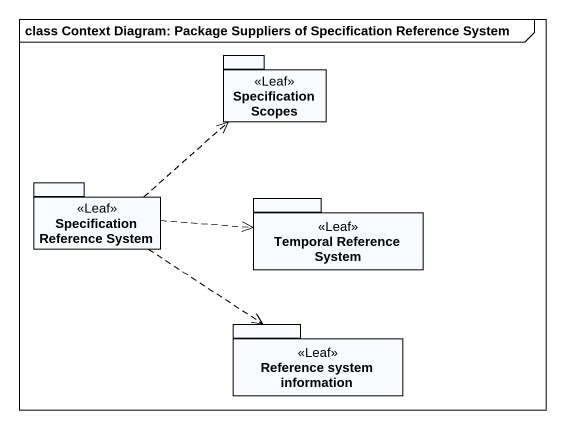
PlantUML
@startuml
mainframe class Context Diagram: Package Suppliers of Specification Reference System
package "Specification Scopes" as Specification_Scopes <<Leaf>> {
}
package "Specification Reference System" as Specification_Reference <<Leaf>> {
}
package "Temporal Reference System" as Temporal_Reference_System <<Leaf>> {
}
package "Reference system information" as Reference_system_information <<Leaf>> {
}
Specification_Reference .up.> Specification_Scopes
Specification_Reference .right.> Temporal_Reference_System
Specification_Reference ..> Reference_system_information
@enduml
